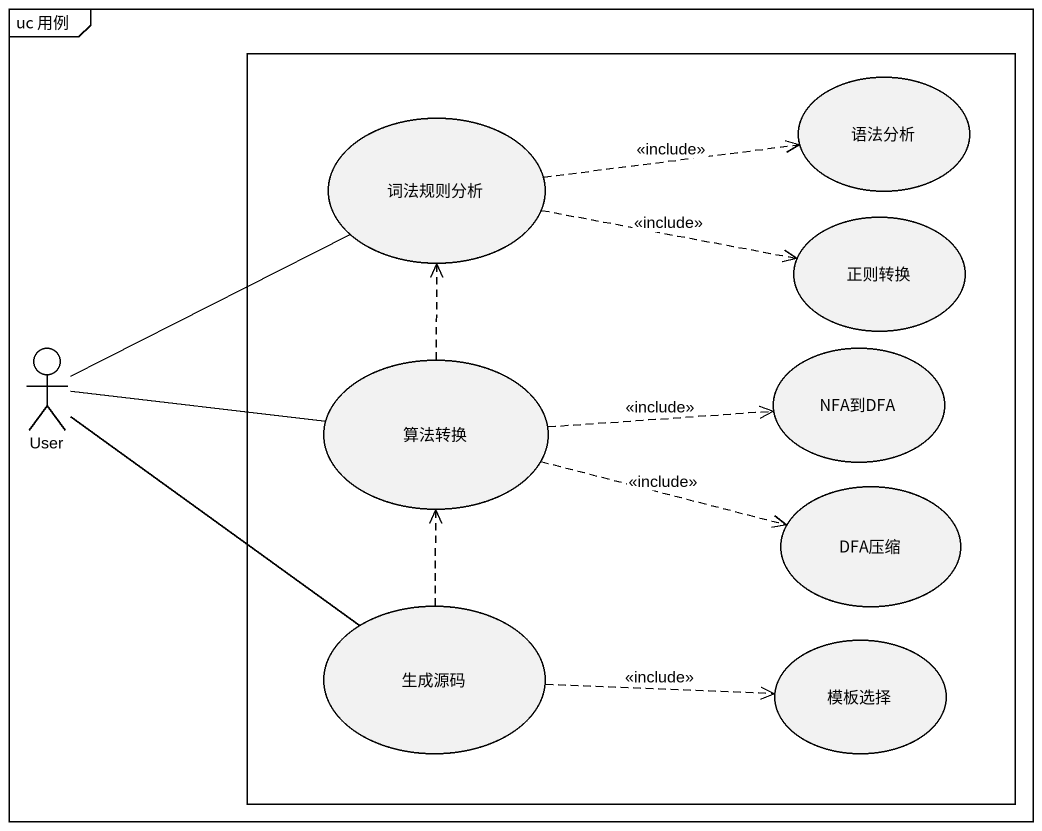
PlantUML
@startuml
mainframe uc 用例
rectangle " " as rectangle1 {
  usecase 语法分析
  usecase 词法规则分析
  usecase 正则转换
  usecase 算法转换
  usecase NFA到DFA
  usecase DFA压缩
  usecase 生成源码
  usecase 模板选择
}
actor User
词法规则分析 .right.> 语法分析 : <<include>>
词法规则分析 .right.> 正则转换 : <<include>>
User -right- 词法规则分析
User -right- 算法转换
User -- 生成源码
算法转换 .up.> 词法规则分析
算法转换 .right.> NFA到DFA : <<include>>
算法转换 .right.> DFA压缩 : <<include>>
生成源码 .up.> 算法转换
生成源码 .right.> 模板选择 : <<include>>
@enduml
